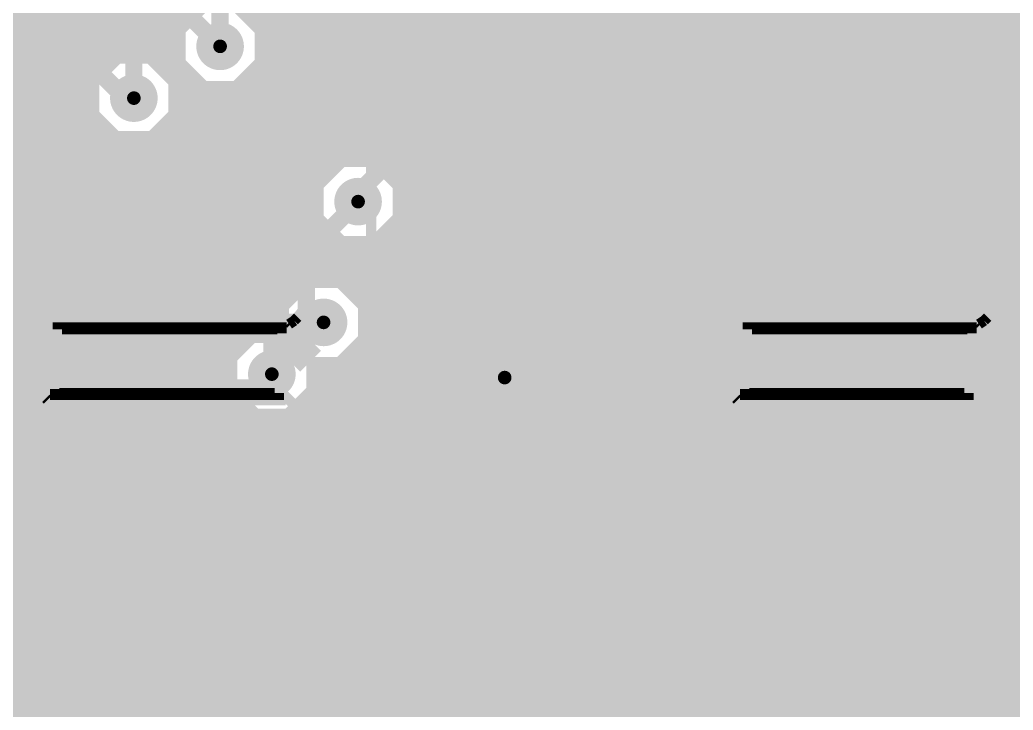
# Model space of a CAD drawing. Extents: x -5 to 208, y -5 to 206.
# Drawn here: x 115.29 to 129.92, y 139.96 to 150.12 of the extents above; entities that cross this region are included whole.
import ezdxf

# ---------------------------------------------------------------- set-up
doc = ezdxf.new("R2010")
doc.units = 0
doc.header["$MEASUREMENT"] = 0
doc.layers.get('0').update_dxf_attribs({"linetype": 'CONTINUOUS'})
for name, color, linetype in [('22-301-0_BOT', 7, 'CONTINUOUS'), ('22-301-0_DRD', 7, 'CONTINUOUS'), ('22-301-0_IN1', 1, 'CONTINUOUS'), ('22-301-0_IN2', 4, 'CONTINUOUS'), ('22-301-0_SMT', 5, 'CONTINUOUS'), ('22-301-0_SST', 10, 'CONTINUOUS'), ('22-301-0_TOP', 14, 'CONTINUOUS'), ('THRUHOLE_TAP', 11, 'CONTINUOUS')]:
    doc.layers.add(name, color=color, linetype=linetype)

# ---------------------------------------------------------------- blocks, each defined once
blk = doc.blocks.new('ROUND_66')
at = {"const_width": 0.35052}
blk.add_lwpolyline([(-0.17526, 0, 1), (0.17526, 0, 1)], format="xyb", close=True, dxfattribs=at)
blk = doc.blocks.new('ROUND_69')
at = {"const_width": 0.35052}
blk.add_lwpolyline([(-0.17526, 0, 1), (0.17526, 0, 1)], format="xyb", close=True, dxfattribs=at)
blk = doc.blocks.new('ROUND_70')
at = {"const_width": 0.35052}
blk.add_lwpolyline([(-0.17526, 0, 1), (0.17526, 0, 1)], format="xyb", close=True, dxfattribs=at)
blk = doc.blocks.new('RECTANGLE_4')
blk.add_solid([(0.63627, 0.51308), (0.63627, -0.51308), (-0.63627, 0.51308), (-0.63627, -0.51308)])
blk = doc.blocks.new('RECTANGLE_6')
blk.add_solid([(0.4826, 0.4064), (0.4826, -0.4064), (-0.4826, 0.4064), (-0.4826, -0.4064)])
blk = doc.blocks.new('RECTANGLE_19')
blk.add_solid([(1.3716, 1.0795), (1.3716, -1.0795), (-1.3716, 1.0795), (-1.3716, -1.0795)])
blk = doc.blocks.new('ROUND_74')
at = {"const_width": 0.10033}
blk.add_lwpolyline([(-0.050164, 0, 1), (0.050164, 0, 1)], format="xyb", close=True, dxfattribs=at)

msp = doc.modelspace()

# ---------------------------------------------------------------- linework, layer by layer
at = {"layer": '22-301-0_BOT', "const_width": 0.254}
for points in [[(118.491, 179.959), (118.491, 172.847), (117.348, 171.704), (117.348, 171.196), (117.856, 170.688), (117.856, 155.321), (118.237, 154.94), (118.237, 149.733)], [(119.761, 172.974), (119.507, 172.72), (119.507, 168.656), (119.253, 168.402), (119.253, 156.591), (119.38, 156.464), (119.38, 155.829), (118.999, 155.448), (118.999, 144.907)], [(116.967, 148.971), (116.967, 169.545), (116.586, 169.926)], [(121.031, 138.303), (121.031, 157.099), (120.777, 157.353), (120.777, 166.243), (121.666, 167.132), (121.666, 168.529), (120.904, 169.291)], [(120.904, 168.275), (121.031, 168.148), (121.031, 167.259), (120.269, 166.497), (120.269, 157.099), (120.523, 156.845), (120.523, 147.828), (120.269, 147.574), (120.269, 147.447)], [(120.015, 168.021), (120.015, 167.894), (119.761, 167.64), (119.761, 156.845), (119.888, 156.718), (119.888, 155.448), (119.507, 155.067), (119.507, 145.923), (119.761, 145.669)]]:
    msp.add_lwpolyline(points, dxfattribs=at)
at = {"layer": '22-301-0_DRD', "const_width": 0.254}
for points in [[(117.983, 150.368), (117.602, 149.987)], [(118.872, 149.987), (118.491, 150.368)], [(117.602, 149.987), (117.602, 149.479)], [(118.872, 149.479), (118.872, 149.987)], [(116.713, 149.606), (116.332, 149.225)], [(117.221, 149.606), (116.713, 149.606)], [(117.602, 149.225), (117.221, 149.606)], [(117.602, 149.479), (117.983, 149.098)], [(118.491, 149.098), (118.872, 149.479)], [(116.332, 149.225), (116.332, 148.717)], [(117.602, 148.717), (117.602, 149.225)], [(117.983, 149.098), (118.491, 149.098)], [(116.332, 148.717), (116.713, 148.336)], [(117.221, 148.336), (117.602, 148.717)], [(116.713, 148.336), (117.221, 148.336)], [(120.015, 148.082), (119.634, 147.701)], [(120.523, 148.082), (120.015, 148.082)], [(120.904, 147.701), (120.523, 148.082)], [(119.634, 147.701), (119.634, 147.193)], [(120.904, 147.193), (120.904, 147.701)], [(119.634, 147.193), (120.015, 146.812)], [(120.523, 146.812), (120.904, 147.193)], [(120.015, 146.812), (120.523, 146.812)], [(119.507, 146.304), (119.126, 145.923)], [(120.015, 146.304), (119.507, 146.304)], [(120.396, 145.923), (120.015, 146.304)], [(119.126, 145.923), (119.126, 145.415)], [(120.396, 145.415), (120.396, 145.923)], [(118.745, 145.542), (118.364, 145.161)], [(119.253, 145.542), (118.745, 145.542)], [(119.634, 145.161), (119.253, 145.542)], [(122.174, 145.4912), (121.793, 145.1102)], [(122.174, 145.4912), (121.793, 145.1102)], [(122.174, 145.4912), (121.793, 145.1102)], [(122.682, 145.4912), (122.174, 145.4912)], [(122.682, 145.4912), (122.174, 145.4912)], [(122.682, 145.4912), (122.174, 145.4912)], [(123.063, 145.1102), (122.682, 145.4912)], [(123.063, 145.1102), (122.682, 145.4912)], [(123.063, 145.1102), (122.682, 145.4912)], [(119.126, 145.415), (119.507, 145.034)], [(120.015, 145.034), (120.396, 145.415)], [(118.364, 145.161), (118.364, 144.653)], [(119.634, 144.653), (119.634, 145.161)], [(119.507, 145.034), (120.015, 145.034)], [(121.793, 145.1102), (121.793, 144.6022)], [(121.793, 145.1102), (121.793, 144.6022)], [(121.793, 145.1102), (121.793, 144.6022)], [(123.063, 144.6022), (123.063, 145.1102)], [(123.063, 144.6022), (123.063, 145.1102)], [(123.063, 144.6022), (123.063, 145.1102)], [(118.364, 144.653), (118.745, 144.272)], [(119.253, 144.272), (119.634, 144.653)], [(121.793, 144.6022), (122.174, 144.2212)], [(121.793, 144.6022), (122.174, 144.2212)], [(121.793, 144.6022), (122.174, 144.2212)], [(122.682, 144.2212), (123.063, 144.6022)], [(122.682, 144.2212), (123.063, 144.6022)], [(122.682, 144.2212), (123.063, 144.6022)], [(118.745, 144.272), (119.253, 144.272)], [(122.174, 144.2212), (122.682, 144.2212)], [(122.174, 144.2212), (122.682, 144.2212)], [(122.174, 144.2212), (122.682, 144.2212)]]:
    msp.add_lwpolyline(points, dxfattribs=at)
at = {"layer": '22-301-0_IN1', "const_width": 0.254}
for points in [[(117.1194, 166.37), (117.1194, 149.63394)], [(117.348, 166.37), (117.348, 149.53488)], [(117.5766, 166.37), (117.5766, 149.89302)], [(119.4054, 166.37), (119.4054, 146.24812)], [(119.634, 166.37), (119.634, 147.6883)], [(119.8626, 166.37), (119.8626, 147.99056)], [(120.0912, 166.37), (120.0912, 148.10232)], [(120.3198, 166.37), (120.3198, 148.12518)], [(120.5484, 166.37), (120.5484, 148.06676)], [(120.777, 166.37), (120.777, 147.89912)], [(122.3772, 166.37), (122.3772, 130.58648)], [(122.6058, 166.37), (122.6058, 130.62458)], [(122.8344, 166.37), (122.8344, 130.62204)], [(123.063, 166.37), (123.063, 130.5814)], [(123.2916, 166.37), (123.2916, 130.49504)], [(123.5202, 166.37), (123.5202, 130.3528)], [(123.7488, 166.37), (123.7488, 130.12928)], [(123.9774, 166.37), (123.9774, 129.70002)], [(124.206, 166.37), (124.206, 121.412)], [(124.4346, 166.37), (124.4346, 121.412)], [(124.6632, 166.37), (124.6632, 121.412)], [(124.8918, 166.37), (124.8918, 124.87656)], [(125.1204, 166.37), (125.1204, 125.4633)], [(125.349, 166.37), (125.349, 125.71222)], [(125.5776, 166.37), (125.5776, 125.8697)], [(125.8062, 166.37), (125.8062, 125.96622)], [(126.0348, 166.37), (126.0348, 126.01702)], [(126.2634, 166.37), (126.2634, 126.02718)], [(126.492, 166.37), (126.492, 125.99924)], [(126.7206, 166.37), (126.7206, 125.92812)], [(126.9492, 166.37), (126.9492, 125.80366)], [(127.1778, 166.37), (127.1778, 136.77392)], [(127.4064, 166.37), (127.4064, 136.91108)], [(127.635, 166.37), (127.635, 136.95172)], [(127.8636, 166.37), (127.8636, 136.91108)], [(128.0922, 166.37), (128.0922, 136.77392)], [(128.3208, 166.37), (128.3208, 121.412)], [(128.5494, 166.37), (128.5494, 129.94894)], [(128.778, 166.37), (128.778, 130.24866)], [(129.0066, 166.37), (129.0066, 130.42646)], [(129.2352, 166.37), (129.2352, 130.54076)], [(129.4638, 166.37), (129.4638, 130.60426)], [(129.6924, 166.37), (129.6924, 130.62712)], [(129.921, 166.37), (129.921, 130.61188)], [(122.1486, 159.84474), (122.1486, 130.5052)], [(121.0056, 159.72536), (121.0056, 138.98118)], [(121.2342, 159.53994), (121.2342, 138.9507)], [(121.4628, 159.47136), (121.4628, 138.82878)], [(121.6914, 159.48406), (121.6914, 138.46302)], [(121.92, 159.58312), (121.92, 130.36804)], [(119.1768, 155.69438), (119.1768, 146.01698)], [(118.7196, 155.4099), (118.7196, 150.21052)], [(118.9482, 155.48864), (118.9482, 145.58518)], [(116.8908, 154.67838), (116.8908, 149.64664)], [(116.6622, 154.1526), (116.6622, 149.57806)], [(116.4336, 153.90622), (116.4336, 149.39264)], [(115.2906, 153.62174), (115.2906, 130.56108)], [(115.9764, 153.6573), (115.9764, 130.60172)], [(116.205, 153.75382), (116.205, 130.53314)], [(115.5192, 153.5938), (115.5192, 130.61442)], [(115.7478, 153.60396), (115.7478, 130.62712)], [(117.75694, 150.2156), (96.81464, 150.2156)], [(204.47, 150.2156), (118.71452, 150.2156)], [(117.60708, 149.987), (92.52712, 149.987)], [(204.47, 149.987), (118.86692, 149.987)], [(117.55628, 149.7584), (92.69476, 149.7584)], [(204.47, 149.7584), (118.91518, 149.7584)], [(116.57838, 149.5298), (92.75318, 149.5298)], [(117.58676, 149.5298), (117.35308, 149.5298)], [(117.5766, 149.57044), (117.5766, 149.27072)], [(204.47, 149.5298), (118.8847, 149.5298)], [(116.37264, 149.3012), (92.73032, 149.3012)], [(117.71122, 149.3012), (117.56136, 149.3012)], [(118.7196, 149.25294), (118.7196, 145.52676)], [(204.47, 149.3012), (118.76278, 149.3012)], [(117.8052, 149.20722), (117.8052, 136.86536)], [(118.0338, 149.08276), (118.0338, 136.65708)], [(118.491, 149.10308), (118.491, 145.35912)], [(116.2939, 149.0726), (92.61856, 149.0726)], [(118.07444, 149.0726), (117.63756, 149.0726)], [(118.2624, 149.05228), (118.2624, 130.23088)], [(204.47, 149.0726), (118.39702, 149.0726)], [(116.29898, 148.844), (110.8583, 148.844)], [(204.47, 148.844), (117.63502, 148.844)], [(117.5766, 148.66874), (117.5766, 136.94156)], [(116.38788, 148.6154), (111.16056, 148.6154)], [(116.4336, 148.54936), (116.4336, 130.41376)], [(204.47, 148.6154), (117.54612, 148.6154)], [(116.61902, 148.3868), (111.27232, 148.3868)], [(116.6622, 148.36394), (116.6622, 130.22834)], [(204.47, 148.3868), (117.31498, 148.3868)], [(117.348, 148.40712), (117.348, 136.93902)], [(116.8908, 148.29536), (116.8908, 136.61898)], [(117.1194, 148.30806), (117.1194, 136.85012)], [(204.47, 148.1582), (111.29518, 148.1582)], [(119.78894, 147.9296), (111.23676, 147.9296)], [(204.47, 147.9296), (120.74652, 147.9296)], [(119.63908, 147.701), (111.06912, 147.701)], [(204.47, 147.701), (120.89892, 147.701)], [(119.58828, 147.4724), (80.65008, 147.4724)], [(204.47, 147.4724), (120.94718, 147.4724)], [(119.61876, 147.2438), (80.645, 147.2438)], [(119.634, 147.20316), (119.634, 146.33702)], [(204.47, 147.2438), (120.9167, 147.2438)], [(119.74322, 147.0152), (113.50498, 147.0152)], [(119.8626, 146.9009), (119.8626, 146.33956)], [(120.777, 146.99488), (120.777, 138.93292)], [(204.47, 147.0152), (120.79478, 147.0152)], [(120.10644, 146.7866), (113.73612, 146.7866)], [(120.0912, 146.78914), (120.0912, 146.26336)], [(120.3198, 146.76882), (120.3198, 146.05508)], [(204.47, 146.7866), (120.42902, 146.7866)], [(120.5484, 146.82724), (120.5484, 138.78052)], [(204.47, 146.558), (113.82502, 146.558)], [(119.59844, 146.3294), (113.82756, 146.3294)], [(204.47, 146.3294), (119.92102, 146.3294)], [(119.23522, 146.1008), (113.75136, 146.1008)], [(204.47, 146.1008), (120.28678, 146.1008)], [(119.11076, 145.8722), (113.54308, 145.8722)], [(204.47, 145.8722), (120.4087, 145.8722)], [(119.08028, 145.6436), (80.645, 145.6436)], [(204.47, 145.6436), (120.43918, 145.6436)], [(118.54688, 145.415), (80.645, 145.415)], [(120.3198, 145.28038), (120.3198, 130.03022)], [(204.47, 145.415), (120.39092, 145.415)], [(118.37924, 145.1864), (80.645, 145.1864)], [(204.47, 145.1864), (120.23852, 145.1864)], [(119.8626, 144.9959), (119.8626, 130.45694)], [(120.0912, 145.07464), (120.0912, 130.29438)], [(118.32082, 144.9578), (80.645, 144.9578)], [(204.47, 144.9578), (119.67718, 144.9578)], [(118.34114, 144.7292), (80.645, 144.7292)], [(204.47, 144.7292), (119.65432, 144.7292)], [(119.634, 144.66316), (119.634, 130.55854)], [(118.4529, 144.5006), (80.645, 144.5006)], [(118.491, 144.45488), (118.491, 130.4163)], [(204.47, 144.5006), (119.54256, 144.5006)], [(118.75516, 144.272), (80.645, 144.272)], [(118.7196, 144.28724), (118.7196, 130.53568)], [(204.47, 144.272), (119.2403, 144.272)], [(119.4054, 144.3609), (119.4054, 130.61442)], [(118.9482, 144.22882), (118.9482, 130.60172)], [(119.1768, 144.24914), (119.1768, 130.62712)], [(204.47, 144.0434), (80.645, 144.0434)], [(204.47, 143.8148), (80.645, 143.8148)], [(204.47, 143.5862), (80.645, 143.5862)], [(204.47, 143.3576), (80.645, 143.3576)], [(204.47, 143.129), (80.645, 143.129)], [(204.47, 142.9004), (80.645, 142.9004)], [(204.47, 142.6718), (80.645, 142.6718)], [(204.47, 142.4432), (80.645, 142.4432)], [(204.47, 142.2146), (80.645, 142.2146)], [(204.47, 141.986), (80.645, 141.986)], [(202.25512, 141.7574), (91.47302, 141.7574)], [(201.88428, 141.5288), (91.83878, 141.5288)], [(201.7141, 141.3002), (91.9607, 141.3002)], [(201.62774, 141.0716), (91.99118, 141.0716)], [(201.5998, 140.843), (91.94292, 140.843)], [(201.62774, 140.6144), (91.79052, 140.6144)], [(201.7141, 140.3858), (80.645, 140.3858)], [(201.88428, 140.1572), (80.645, 140.1572)], [(202.25512, 139.9286), (80.645, 139.9286)]]:
    msp.add_lwpolyline(points, dxfattribs=at)
for points in [[(118.237, 150.41372, 0.4142136), (117.55628, 149.733)], [(118.91772, 149.733, 0.4142136), (118.237, 150.41372)], [(117.55628, 149.733, 0.4142136), (118.237, 149.05228)], [(118.237, 149.05228, 0.4142136), (118.91772, 149.733)], [(116.967, 149.65172, 0.4142136), (116.28628, 148.971)], [(117.64772, 148.971, 0.4142136), (116.967, 149.65172)], [(116.28628, 148.971, 0.4142136), (116.967, 148.29028)], [(116.967, 148.29028, 0.4142136), (117.64772, 148.971)], [(120.269, 148.12772, 0.4142136), (119.58828, 147.447)], [(120.94972, 147.447, 0.4142136), (120.269, 148.12772)], [(119.58828, 147.447, 0.4142136), (120.269, 146.76628)], [(120.269, 146.76628, 0.4142136), (120.94972, 147.447)], [(119.761, 146.34972, 0.4142136), (119.08028, 145.669)], [(120.44172, 145.669, 0.4142136), (119.761, 146.34972)], [(118.999, 145.58772, 0.4142136), (118.31828, 144.907)], [(119.08536, 145.5801, 0.031912), (118.999, 145.58562)], [(119.08028, 145.669, 0.0327187), (119.08609, 145.5802)], [(119.761, 144.98828, 0.4142136), (120.44172, 145.669)], [(119.6721, 144.99336, 0.0327185), (119.761, 144.98754)], [(119.67972, 144.907, 0.0319114), (119.67419, 144.99363)], [(118.31828, 144.907, 0.4142136), (118.999, 144.22628)], [(118.999, 144.22628, 0.4142136), (119.67972, 144.907)]]:
    msp.add_lwpolyline(points, format="xyb", dxfattribs=at)
at = {"layer": '22-301-0_IN2', "const_width": 0.254}
for points in [[(122.3772, 164.2618), (122.3772, 130.58648)], [(122.6058, 164.2618), (122.6058, 130.62458)], [(122.8344, 164.2618), (122.8344, 130.62204)], [(123.063, 164.2618), (123.063, 130.5814)], [(123.2916, 164.2618), (123.2916, 130.49504)], [(123.5202, 164.2618), (123.5202, 130.3528)], [(123.7488, 164.2618), (123.7488, 130.12928)], [(123.9774, 164.2618), (123.9774, 129.70002)], [(124.206, 164.2618), (124.206, 121.539)], [(124.4346, 164.2618), (124.4346, 121.539)], [(124.6632, 164.2618), (124.6632, 121.539)], [(124.8918, 164.2618), (124.8918, 124.87656)], [(125.1204, 164.2618), (125.1204, 125.4633)], [(125.349, 164.2618), (125.349, 125.71222)], [(125.5776, 164.2618), (125.5776, 125.8697)], [(125.8062, 164.2618), (125.8062, 125.96622)], [(126.0348, 164.2618), (126.0348, 126.01702)], [(126.2634, 164.2618), (126.2634, 126.02718)], [(126.492, 164.2618), (126.492, 125.99924)], [(126.7206, 164.2618), (126.7206, 125.92812)], [(126.9492, 164.2618), (126.9492, 125.80366)], [(127.1778, 164.2618), (127.1778, 136.77392)], [(127.4064, 164.2618), (127.4064, 136.91108)], [(127.635, 164.2618), (127.635, 136.95172)], [(127.8636, 164.2618), (127.8636, 136.91108)], [(128.0922, 164.2618), (128.0922, 136.77392)], [(128.3208, 164.2618), (128.3208, 121.539)], [(128.5494, 164.2618), (128.5494, 129.94894)], [(128.778, 164.2618), (128.778, 130.24866)], [(129.0066, 164.2618), (129.0066, 130.42646)], [(129.2352, 164.2618), (129.2352, 130.54076)], [(129.4638, 164.2618), (129.4638, 130.60426)], [(129.6924, 164.2618), (129.6924, 130.62712)], [(129.921, 164.2618), (129.921, 130.61188)], [(122.1486, 159.84474), (122.1486, 130.5052)], [(121.6914, 159.48406), (121.6914, 138.46302)], [(121.92, 159.58312), (121.92, 130.36804)], [(121.4628, 159.4231), (121.4628, 138.82878)], [(119.4054, 159.1818), (119.4054, 147.22856)], [(119.634, 159.1818), (119.634, 147.6883)], [(119.8626, 159.1818), (119.8626, 147.99056)], [(120.0912, 159.1818), (120.0912, 148.10232)], [(120.3198, 159.1818), (120.3198, 148.12518)], [(120.5484, 159.1818), (120.5484, 148.06676)], [(120.777, 159.1818), (120.777, 147.89912)], [(121.0056, 159.1818), (121.0056, 138.98118)], [(121.2342, 159.23006), (121.2342, 138.9507)], [(119.1768, 155.69438), (119.1768, 146.99996)], [(118.7196, 155.4099), (118.7196, 150.21052)], [(118.9482, 155.48864), (118.9482, 146.77136)], [(118.237, 149.733), (117.729, 150.241), (98.425, 150.241), (96.901, 148.717), (91.313, 148.717), (91.059, 148.971), (64.897, 148.971), (64.643, 148.717)], [(204.47, 150.0378), (118.84406, 150.0378)], [(204.47, 149.8092), (118.91264, 149.8092)], [(67.183, 148.209), (67.437, 148.463), (90.551, 148.463), (90.805, 148.209), (98.806, 148.209), (100.33, 149.733), (116.078, 149.733), (116.84, 148.971), (116.967, 148.971)], [(116.67236, 149.7838), (116.82222, 149.63394)], [(117.5385, 149.7838), (116.67236, 149.7838)], [(116.8908, 149.7838), (116.8908, 149.64664)], [(117.1194, 149.7838), (117.1194, 149.63394)], [(117.348, 149.7838), (117.348, 149.53488)], [(117.55628, 149.76602), (117.55548, 149.733)], [(117.57406, 149.5806), (117.26672, 149.5806)], [(117.5766, 149.57044), (117.5766, 149.27072)], [(204.47, 149.5806), (118.89994, 149.5806)], [(115.8875, 149.2758), (100.51796, 149.2758)], [(115.2906, 149.2758), (115.2906, 146.1262)], [(115.5192, 149.2758), (115.5192, 146.1262)], [(115.7478, 149.2758), (115.7478, 146.1262)], [(115.8875, 149.2758), (116.2939, 148.8694)], [(117.67312, 149.352), (117.53088, 149.352)], [(118.7196, 149.25294), (118.7196, 146.6342)], [(204.47, 149.352), (118.80088, 149.352)], [(116.0399, 149.1234), (100.36556, 149.1234)], [(115.9764, 149.1869), (115.9764, 146.1262)], [(117.93474, 149.1234), (117.62994, 149.1234)], [(117.8052, 149.20722), (117.8052, 146.26336)], [(118.0338, 149.08276), (118.0338, 146.49196)], [(118.491, 149.10308), (118.491, 146.6342)], [(204.47, 149.1234), (118.53672, 149.1234)], [(116.205, 148.9583), (116.205, 146.1262)], [(118.2624, 149.05228), (118.2624, 146.6215)], [(116.2685, 148.8948), (100.13696, 148.8948)], [(204.47, 148.8948), (117.64264, 148.8948)], [(116.35994, 148.6662), (111.11992, 148.6662)], [(204.47, 148.6662), (117.57406, 148.6662)], [(117.5766, 148.66874), (117.5766, 146.1262)], [(116.4336, 148.54936), (116.4336, 146.1262)], [(116.54536, 148.4376), (111.25708, 148.4376)], [(116.6622, 148.36394), (116.6622, 146.1262)], [(117.348, 148.40712), (117.348, 146.1262)], [(204.47, 148.4376), (117.38864, 148.4376)], [(204.47, 148.209), (111.29772, 148.209)], [(116.8908, 148.29536), (116.8908, 146.1262)], [(117.1194, 148.30806), (117.1194, 146.1262)], [(119.84736, 147.9804), (111.25708, 147.9804)], [(204.47, 147.9804), (120.69064, 147.9804)], [(119.66194, 147.7518), (111.11992, 147.7518)], [(204.47, 147.7518), (120.87606, 147.7518)], [(119.59336, 147.5232), (110.57636, 147.5232)], [(204.47, 147.5232), (120.94464, 147.5232)], [(120.269, 147.447), (118.999, 146.177), (118.364, 146.177), (117.856, 145.669), (112.903, 145.669), (112.395, 146.177), (74.295, 146.177)], [(119.58828, 147.41398), (118.8085, 146.6342)], [(119.58828, 147.447), (119.58908, 147.41402)], [(119.4689, 147.2946), (110.31728, 147.2946)], [(204.47, 147.2946), (120.93194, 147.2946)], [(119.2403, 147.066), (113.3983, 147.066)], [(204.47, 147.066), (120.83288, 147.066)], [(120.777, 146.99488), (120.777, 139.20216)], [(119.0117, 146.8374), (113.70056, 146.8374)], [(120.23598, 146.76628), (119.81434, 146.34718)], [(120.23598, 146.76628), (120.269, 146.76548)], [(120.3198, 146.76882), (120.3198, 146.05508)], [(120.5484, 146.82724), (120.5484, 139.43076)], [(204.47, 146.8374), (120.56872, 146.8374)], [(118.21414, 146.6088), (113.81232, 146.6088)], [(118.8085, 146.6342), (118.364, 146.6342)], [(204.47, 146.6088), (120.07596, 146.6088)], [(120.0912, 146.6215), (120.0912, 146.26336)], [(118.04142, 146.49958), (117.6655, 146.1262)], [(117.9195, 146.3802), (113.83518, 146.3802)], [(204.47, 146.3802), (119.84736, 146.3802)], [(119.8626, 146.3929), (119.8626, 146.33956)], [(117.6909, 146.1516), (113.77676, 146.1516)], [(204.47, 146.1516), (120.23852, 146.1516)], [(117.6655, 146.1262), (113.76406, 146.1262)], [(204.47, 145.923), (120.39092, 145.923)], [(119.761, 145.669), (118.745, 145.669), (118.237, 145.161), (112.649, 145.161), (112.395, 145.415), (66.04, 145.415), (65.913, 145.542), (65.913, 145.669)], [(204.47, 145.6944), (120.43918, 145.6944)], [(204.47, 145.4658), (120.4087, 145.4658)], [(120.3198, 145.28038), (120.3198, 139.65936)], [(204.47, 145.2372), (120.28678, 145.2372)], [(119.8626, 144.9959), (119.8626, 140.11656)], [(204.47, 145.0086), (119.92102, 145.0086)], [(120.0912, 145.07464), (120.0912, 139.88796)], [(118.999, 144.907), (118.745, 144.653), (112.395, 144.653), (112.141, 144.907), (61.214, 144.907), (61.087, 144.78)], [(204.47, 144.78), (119.66702, 144.78)], [(204.47, 144.5514), (119.57812, 144.5514)], [(119.634, 144.66316), (119.634, 140.26642)], [(204.47, 144.3228), (119.34698, 144.3228)], [(119.4054, 144.3609), (119.4054, 140.2842)], [(118.745, 144.1958), (112.395, 144.1958)], [(115.2906, 144.1958), (115.2906, 140.2842)], [(115.5192, 144.1958), (115.5192, 140.2842)], [(115.7478, 144.1958), (115.7478, 140.2842)], [(115.9764, 144.1958), (115.9764, 140.2842)], [(116.205, 144.1958), (116.205, 140.2842)], [(116.4336, 144.1958), (116.4336, 140.2842)], [(116.6622, 144.1958), (116.6622, 140.2842)], [(116.8908, 144.1958), (116.8908, 140.2842)], [(117.1194, 144.1958), (117.1194, 140.2842)], [(117.348, 144.1958), (117.348, 140.2842)], [(117.5766, 144.1958), (117.5766, 140.2842)], [(117.8052, 144.1958), (117.8052, 140.2842)], [(118.0338, 144.1958), (118.0338, 140.2842)], [(118.2624, 144.1958), (118.2624, 140.2842)], [(118.491, 144.1958), (118.491, 140.2842)], [(118.7196, 144.1958), (118.7196, 140.2842)], [(118.9482, 144.22882), (118.9482, 140.2842)], [(119.1768, 144.24914), (119.1768, 140.2842)], [(204.47, 144.0942), (80.645, 144.0942)], [(204.47, 143.8656), (80.645, 143.8656)], [(204.47, 143.637), (80.645, 143.637)], [(204.47, 143.4084), (80.645, 143.4084)], [(204.47, 143.1798), (80.645, 143.1798)], [(204.47, 142.9512), (80.645, 142.9512)], [(204.47, 142.7226), (80.645, 142.7226)], [(204.47, 142.494), (80.645, 142.494)], [(204.47, 142.2654), (80.645, 142.2654)], [(204.47, 142.0368), (80.645, 142.0368)], [(204.47, 141.8082), (80.645, 141.8082)], [(204.47, 141.5796), (91.79052, 141.5796)], [(202.11288, 141.351), (91.94292, 141.351)], [(201.94524, 141.1224), (91.99118, 141.1224)], [(201.88682, 140.8938), (91.9607, 140.8938)], [(201.90714, 140.6652), (91.83878, 140.6652)], [(202.0189, 140.4366), (91.47302, 140.4366)], [(119.507, 140.2842), (93.472, 140.2842)], [(202.32116, 140.208), (119.75846, 140.208)], [(119.83466, 140.14704), (120.99798, 138.98118)], [(204.47, 139.9794), (119.99976, 139.9794)]]:
    msp.add_lwpolyline(points, dxfattribs=at)
for points in [[(118.91772, 149.733, 0.4142136), (118.237, 150.41372)], [(117.55628, 149.733, 0.4142136), (118.237, 149.05228)], [(118.237, 149.05228, 0.4142136), (118.91772, 149.733)], [(116.967, 149.65172, 0.0538063), (116.82176, 149.63605)], [(117.64772, 148.971, 0.4142136), (116.967, 149.65172)], [(116.967, 148.29028, 0.4142136), (117.64772, 148.971)], [(116.2939, 148.8694, 0.3709849), (116.967, 148.29028)], [(120.269, 148.12772, 0.4142136), (119.58828, 147.447)], [(120.94972, 147.447, 0.4142136), (120.269, 148.12772)], [(120.269, 146.76628, 0.4142136), (120.94972, 147.447)], [(118.364, 146.6342, 0.1989132), (118.04071, 146.50029)], [(120.44172, 145.669, 0.3914069), (119.81434, 146.34718)], [(119.761, 144.98828, 0.4142136), (120.44172, 145.669)], [(119.6721, 144.99336, 0.0327185), (119.761, 144.98754)], [(119.67972, 144.907, 0.0319114), (119.67419, 144.99363)], [(118.999, 144.22628, 0.4142136), (119.67972, 144.907)], [(118.745, 144.1958, 0.1000969), (118.92265, 144.23172)], [(118.745, 144.1958, 0.1000969), (118.92265, 144.23172)], [(118.9228, 144.23136, 0.0280842), (118.999, 144.22708)], [(119.82958, 140.14958, 0.1989124), (119.507, 140.2832)]]:
    msp.add_lwpolyline(points, format="xyb", dxfattribs=at)
at = {"layer": '22-301-0_SST', "const_width": 0.1524}
for points in [[(119.47144, 147.03044), (119.47398, 151.384), (119.47398, 153.0223), (115.47602, 153.0223), (115.4684, 145.8976), (115.9256, 145.4404), (119.126, 145.4404), (119.4816, 145.8722), (119.47144, 147.03044)], [(129.63144, 147.03044), (129.63398, 151.384), (129.63398, 153.0223), (125.63602, 153.0223), (125.6284, 145.8976), (126.0856, 145.4404), (129.286, 145.4404), (129.6416, 145.8722), (129.63144, 147.03044)], [(121.92, 149.352), (120.65, 149.352), (120.396, 149.606), (120.396, 152.908), (122.174, 152.908), (122.174, 149.606), (121.92, 149.352)], [(125.095, 149.352), (123.825, 149.352), (123.571, 149.606), (123.571, 152.908), (125.349, 152.908), (125.349, 149.606), (125.095, 149.352)], [(122.36196, 150.14702), (122.53214, 150.2664), (122.69978, 150.32482), (123.04014, 150.32482), (123.20778, 150.2664), (123.37796, 150.14702), (123.37796, 150.03018), (123.20778, 149.9108), (123.04014, 149.85238), (122.69978, 149.85238), (122.53214, 149.9108), (122.36196, 150.03018), (122.36196, 150.14702)], [(119.66448, 149.87778), (119.52224, 149.77872), (119.52224, 149.58314), (119.66448, 149.48408), (119.80418, 149.48408), (120.08612, 149.6822), (120.3706, 149.48408), (120.3706, 149.87778)], [(120.4595, 148.7805), (120.4595, 145.8595), (122.0978, 145.8595), (122.0978, 148.7805), (120.4595, 148.7805)], [(123.6345, 148.7805), (123.6345, 145.8595), (125.2728, 145.8595), (125.2728, 148.7805), (123.6345, 148.7805)], [(119.4308, 148.4122), (115.4938, 148.4122)], [(129.5908, 148.4122), (125.6538, 148.4122)], [(122.3264, 147.84832), (122.3264, 148.26234), (123.3424, 148.26234)], [(122.3264, 147.12696), (122.3264, 147.36572)], [(122.3264, 147.24634), (123.3424, 147.24634), (123.17476, 147.36572)], [(122.3264, 146.40814), (122.3264, 146.64436)], [(122.3264, 146.52752), (123.3424, 146.52752), (123.17476, 146.64436)], [(119.27586, 146.26336), (119.0244, 146.26336)], [(119.1006, 146.31924), (119.1006, 146.03222)], [(119.23776, 146.30146), (119.23776, 146.05)], [(129.43586, 146.26336), (129.1844, 146.26336)], [(129.2606, 146.31924), (129.2606, 146.03222)], [(129.39776, 146.30146), (129.39776, 146.05)], [(119.29364, 146.1262), (119.00662, 146.1262)], [(129.45364, 146.1262), (129.16662, 146.1262)], [(119.253, 145.669), (115.7478, 145.669), (115.9256, 145.4912)], [(115.8494, 145.669), (115.8494, 145.5674)], [(115.98656, 145.669), (115.98656, 145.4912)], [(116.12372, 145.669), (116.12372, 145.4912)], [(116.26088, 145.669), (116.26088, 145.4912)], [(116.39804, 145.669), (116.39804, 145.4912)], [(116.5352, 145.669), (116.5352, 145.4912)], [(116.67236, 145.669), (116.67236, 145.4912)], [(116.80952, 145.669), (116.80952, 145.4912)], [(116.94668, 145.669), (116.94668, 145.4912)], [(117.08384, 145.669), (117.08384, 145.4912)], [(117.221, 145.669), (117.221, 145.4912)], [(117.35816, 145.669), (117.35816, 145.4912)], [(117.49532, 145.669), (117.49532, 145.4912)], [(117.63248, 145.669), (117.63248, 145.4912)], [(117.76964, 145.669), (117.76964, 145.4912)], [(117.9068, 145.669), (117.9068, 145.4912)], [(118.04396, 145.669), (118.04396, 145.4912)], [(118.18112, 145.669), (118.18112, 145.4912)], [(118.31828, 145.669), (118.31828, 145.4912)], [(118.45544, 145.669), (118.45544, 145.4912)], [(118.5926, 145.669), (118.5926, 145.4912)], [(118.72976, 145.669), (118.72976, 145.4912)], [(118.86692, 145.669), (118.86692, 145.4912)], [(119.00408, 145.669), (119.00408, 145.4912)], [(119.253, 145.6436), (119.126, 145.4912)], [(119.14124, 145.669), (119.14124, 145.50898)], [(119.3292, 145.6944), (119.253, 145.6436)], [(119.253, 145.669), (119.2784, 145.6436)], [(119.38, 145.7452), (119.2784, 145.6436)], [(119.38, 145.7452), (119.3292, 145.6944)], [(129.413, 145.669), (125.9078, 145.669), (126.0856, 145.4912)], [(126.0094, 145.669), (126.0094, 145.5674)], [(126.14656, 145.669), (126.14656, 145.4912)], [(126.28372, 145.669), (126.28372, 145.4912)], [(126.42088, 145.669), (126.42088, 145.4912)], [(126.55804, 145.669), (126.55804, 145.4912)], [(126.6952, 145.669), (126.6952, 145.4912)], [(126.83236, 145.669), (126.83236, 145.4912)], [(126.96952, 145.669), (126.96952, 145.4912)], [(127.10668, 145.669), (127.10668, 145.4912)], [(127.24384, 145.669), (127.24384, 145.4912)], [(127.381, 145.669), (127.381, 145.4912)], [(127.51816, 145.669), (127.51816, 145.4912)], [(127.65532, 145.669), (127.65532, 145.4912)], [(127.79248, 145.669), (127.79248, 145.4912)], [(127.92964, 145.669), (127.92964, 145.4912)], [(128.0668, 145.669), (128.0668, 145.4912)], [(128.20396, 145.669), (128.20396, 145.4912)], [(128.34112, 145.669), (128.34112, 145.4912)], [(128.47828, 145.669), (128.47828, 145.4912)], [(128.61544, 145.669), (128.61544, 145.4912)], [(128.7526, 145.669), (128.7526, 145.4912)], [(128.88976, 145.669), (128.88976, 145.4912)], [(129.02692, 145.669), (129.02692, 145.4912)], [(129.16408, 145.669), (129.16408, 145.4912)], [(129.413, 145.6436), (129.286, 145.4912)], [(129.30124, 145.669), (129.30124, 145.50898)], [(129.4892, 145.6944), (129.413, 145.6436)], [(129.413, 145.669), (129.4384, 145.6436)], [(129.54, 145.7452), (129.4384, 145.6436)], [(129.54, 145.7452), (129.4892, 145.6944)], [(119.20982, 145.5928), (115.824, 145.5928)], [(119.126, 145.4912), (115.9256, 145.4912)], [(122.1105, 142.6845), (122.1105, 145.6055), (120.4722, 145.6055), (120.4722, 142.6845), (122.1105, 142.6845)], [(122.7074, 145.18132), (122.7074, 145.59534), (123.7234, 145.59534)], [(129.36982, 145.5928), (125.984, 145.5928)], [(129.286, 145.4912), (126.0856, 145.4912)], [(125.18136, 144.89938), (125.18136, 145.37182)], [(124.16536, 145.1356), (125.18136, 145.1356)], [(115.47856, 143.16456), (115.47602, 138.811), (115.47602, 137.1727), (119.47398, 137.1727), (119.4816, 144.2974), (119.0244, 144.7546), (115.824, 144.7546), (115.4684, 144.3228), (115.47856, 143.16456)], [(125.63856, 143.16456), (125.63602, 138.811), (125.63602, 137.1727), (129.63398, 137.1727), (129.6416, 144.2974), (129.1844, 144.7546), (125.984, 144.7546), (125.6284, 144.3228), (125.63856, 143.16456)], [(119.0244, 144.7038), (115.824, 144.7038), (115.697, 144.5514), (115.6208, 144.5006), (115.57, 144.4498)], [(115.80876, 144.68602), (115.80876, 144.526)], [(119.03964, 144.68856), (115.8113, 144.68856)], [(115.94592, 144.7038), (115.94592, 144.526)], [(116.08308, 144.7038), (116.08308, 144.526)], [(116.22024, 144.7038), (116.22024, 144.526)], [(116.3574, 144.7038), (116.3574, 144.526)], [(116.49456, 144.7038), (116.49456, 144.526)], [(116.63172, 144.7038), (116.63172, 144.526)], [(116.76888, 144.7038), (116.76888, 144.526)], [(116.90604, 144.7038), (116.90604, 144.526)], [(117.0432, 144.7038), (117.0432, 144.526)], [(117.18036, 144.7038), (117.18036, 144.526)], [(117.31752, 144.7038), (117.31752, 144.526)], [(117.45468, 144.7038), (117.45468, 144.526)], [(117.59184, 144.7038), (117.59184, 144.526)], [(117.729, 144.7038), (117.729, 144.526)], [(117.86616, 144.7038), (117.86616, 144.526)], [(118.00332, 144.7038), (118.00332, 144.526)], [(118.14048, 144.7038), (118.14048, 144.526)], [(118.27764, 144.7038), (118.27764, 144.526)], [(118.4148, 144.7038), (118.4148, 144.526)], [(118.55196, 144.7038), (118.55196, 144.526)], [(118.68912, 144.7038), (118.68912, 144.526)], [(118.82628, 144.7038), (118.82628, 144.526)], [(118.96344, 144.7038), (118.96344, 144.526)], [(119.0244, 144.7038), (119.2022, 144.526)], [(119.1006, 144.6276), (119.1006, 144.526)], [(122.7074, 144.45996), (122.7074, 144.69872)], [(122.7074, 144.57934), (123.7234, 144.57934), (123.55576, 144.69872)], [(129.1844, 144.7038), (125.984, 144.7038), (125.857, 144.5514), (125.7808, 144.5006), (125.73, 144.4498)], [(125.96876, 144.68602), (125.96876, 144.526)], [(129.19964, 144.68856), (125.9713, 144.68856)], [(126.10592, 144.7038), (126.10592, 144.526)], [(126.24308, 144.7038), (126.24308, 144.526)], [(126.38024, 144.7038), (126.38024, 144.526)], [(126.5174, 144.7038), (126.5174, 144.526)], [(126.65456, 144.7038), (126.65456, 144.526)], [(126.79172, 144.7038), (126.79172, 144.526)], [(126.92888, 144.7038), (126.92888, 144.526)], [(127.06604, 144.7038), (127.06604, 144.526)], [(127.2032, 144.7038), (127.2032, 144.526)], [(127.34036, 144.7038), (127.34036, 144.526)], [(127.47752, 144.7038), (127.47752, 144.526)], [(127.61468, 144.7038), (127.61468, 144.526)], [(127.75184, 144.7038), (127.75184, 144.526)], [(127.889, 144.7038), (127.889, 144.526)], [(128.02616, 144.7038), (128.02616, 144.526)], [(128.16332, 144.7038), (128.16332, 144.526)], [(128.30048, 144.7038), (128.30048, 144.526)], [(128.43764, 144.7038), (128.43764, 144.526)], [(128.5748, 144.7038), (128.5748, 144.526)], [(128.71196, 144.7038), (128.71196, 144.526)], [(128.84912, 144.7038), (128.84912, 144.526)], [(128.98628, 144.7038), (128.98628, 144.526)], [(129.12344, 144.7038), (129.12344, 144.526)], [(129.1844, 144.7038), (129.3622, 144.526)], [(129.2606, 144.6276), (129.2606, 144.526)], [(115.6716, 144.5514), (115.57, 144.4498)], [(115.6716, 144.5514), (115.697, 144.526)], [(119.1768, 144.5514), (115.697, 144.5514)], [(119.2022, 144.526), (115.697, 144.526)], [(125.18136, 144.06118), (124.84354, 144.06118), (124.16536, 144.2974), (124.84354, 144.53362), (125.18136, 144.53362)], [(125.8316, 144.5514), (125.73, 144.4498)], [(125.8316, 144.5514), (125.857, 144.526)], [(129.3368, 144.5514), (125.857, 144.5514)], [(129.3622, 144.526), (125.857, 144.526)], [(115.7478, 144.16024), (115.7478, 143.87322)], [(125.9078, 144.16024), (125.9078, 143.87322)], [(115.92306, 144.10436), (115.6716, 144.10436)], [(115.88496, 144.14246), (115.88496, 143.891)], [(123.04776, 143.62176), (123.04776, 144.09674), (123.7234, 143.86052), (123.7234, 143.74114), (122.7074, 143.74114)], [(126.08306, 144.10436), (125.8316, 144.10436)], [(126.04496, 144.14246), (126.04496, 143.891)], [(115.94084, 143.9672), (115.65382, 143.9672)], [(126.10084, 143.9672), (125.81382, 143.9672)], [(125.01118, 143.22298), (125.18136, 143.2814), (125.18136, 143.637), (125.01118, 143.69542), (124.84354, 143.69542), (124.67336, 143.637), (124.67336, 143.2814), (124.50318, 143.22298), (124.33554, 143.22298), (124.16536, 143.2814), (124.16536, 143.637), (124.33554, 143.69542)], [(124.50318, 142.38478), (124.50318, 142.85722), (125.18136, 142.621), (125.18136, 142.50162), (124.16536, 142.50162)], [(120.87606, 141.7193), (120.70842, 141.78026), (120.70842, 142.13586), (120.87606, 142.19428), (121.55424, 142.19428), (121.72442, 142.13586), (121.72442, 141.78026), (121.55424, 141.7193)], [(124.67336, 141.605), (124.84354, 141.54658), (125.01118, 141.54658), (125.18136, 141.605), (125.18136, 141.9606), (125.01118, 142.01902), (124.84354, 142.01902), (124.67336, 141.9606), (124.67336, 141.605), (124.50318, 141.54658), (124.33554, 141.54658), (124.16536, 141.605), (124.16536, 141.9606), (124.33554, 142.01902), (124.50318, 142.01902), (124.67336, 141.9606)], [(115.5192, 141.7828), (119.4562, 141.7828)], [(125.6792, 141.7828), (129.6162, 141.7828)], [(121.04624, 140.8811), (121.04624, 141.35608), (121.72442, 141.11986), (121.72442, 141.00048), (120.70842, 141.00048)], [(125.09246, 140.41882), (125.09246, 140.8938)], [(124.07646, 140.65504), (125.09246, 140.65504)], [(121.04624, 140.0429), (121.04624, 140.51788), (121.72442, 140.28166), (121.72442, 140.16228), (120.70842, 140.16228)], [(125.09246, 139.58062), (124.75464, 139.58062), (124.07646, 139.81684), (124.75464, 140.0556), (125.09246, 140.0556)]]:
    msp.add_lwpolyline(points, dxfattribs=at)
for points in [[(119.1514, 146.3294, 0.4142136), (118.999, 146.177)], [(119.3038, 146.177, 0.4142136), (119.1514, 146.3294)], [(129.3114, 146.3294, 0.4142136), (129.159, 146.177)], [(129.4638, 146.177, 0.4142136), (129.3114, 146.3294)], [(118.999, 146.177, 0.4142136), (119.1514, 146.0246)], [(119.1514, 146.0246, 0.4142136), (119.3038, 146.177)], [(129.159, 146.177, 0.4142136), (129.3114, 146.0246)], [(129.3114, 146.0246, 0.4142136), (129.4638, 146.177)], [(115.7986, 144.1704, 0.4142136), (115.6462, 144.018)], [(115.951, 144.018, 0.4142136), (115.7986, 144.1704)], [(125.9586, 144.1704, 0.4142136), (125.8062, 144.018)], [(126.111, 144.018, 0.4142136), (125.9586, 144.1704)], [(115.6462, 144.018, 0.4142136), (115.7986, 143.8656)], [(115.7986, 143.8656, 0.4142136), (115.951, 144.018)], [(125.8062, 144.018, 0.4142136), (125.9586, 143.8656)], [(125.9586, 143.8656, 0.4142136), (126.111, 144.018)]]:
    msp.add_lwpolyline(points, format="xyb", dxfattribs=at)
at = {"layer": '22-301-0_TOP'}
for points, const_width in [([(121.285, 150.114), (122.936, 151.765), (122.936, 153.924), (123.5456, 154.5336), (123.825, 154.5336)], 0.635), ([(128.905, 154.5336), (127.4826, 154.5336), (125.73, 152.781), (125.73, 151.257), (124.587, 150.114), (124.46, 150.114)], 0.635), ([(121.285, 150.114), (121.285, 148.0312)], 0.635), ([(124.46, 150.114), (124.46, 148.0312)], 0.635), ([(117.475, 147.0152), (117.475, 145.9738), (114.3, 145.9738)], 0.635), ([(121.285, 146.6088), (121.158, 146.6088), (121.1072, 146.558), (117.9322, 146.558), (117.475, 147.0152)], 0.635), ([(127.635, 147.0152), (127.2286, 146.6088), (124.46, 146.6088)], 0.635), ([(127.635, 147.0152), (127.635, 143.4338), (127.635, 143.1798)], 0.635), ([(117.475, 143.1798), (117.5512, 143.1798), (117.475, 143.256), (117.475, 145.9738), (114.3, 145.9738)], 0.635), ([(122.428, 144.8562), (121.285, 144.8562), (122.428, 144.8562)], 0.635), ([(122.428, 144.8562), (121.285, 144.8562)], 0.635), ([(121.285, 143.4338), (127.635, 143.4338), (127.635, 143.1798)], 0.635), ([(127.635, 143.1798), (127.4318, 143.383), (124.587, 143.383), (124.46, 143.256), (124.46, 126.44882), (122.70994, 124.7013)], 0.635), ([(127.635, 143.1798), (127.635, 143.4338)], 0.635), ([(127.635, 143.4338), (127.8128, 143.4338), (127.8128, 143.3576), (127.635, 143.1798)], 0.254), ([(122.70994, 129.2987), (122.70994, 138.02106), (117.5512, 143.1798), (117.475, 143.1798)], 0.635), ([(132.08, 143.1798), (132.0038, 143.1798), (129.794, 140.97), (129.794, 133.604), (128.016, 131.826), (128.016, 126.50724), (126.21006, 124.7013)], 0.635)]:
    msp.add_lwpolyline(points, dxfattribs=dict(at, const_width=const_width))

# ---------------------------------------------------------------- block references
at = {"layer": '22-301-0_BOT'}
for name, p in [('ROUND_66', (118.237, 149.733)), ('ROUND_66', (116.967, 148.971)), ('ROUND_66', (120.269, 147.447)), ('ROUND_66', (119.761, 145.669)), ('ROUND_66', (118.999, 144.907)), ('ROUND_69', (122.428, 144.8562))]:
    msp.add_blockref(name, p, dxfattribs=at)
at = {"layer": '22-301-0_IN1'}
for name, p in [('ROUND_70', (118.237, 149.733)), ('ROUND_66', (116.967, 148.971)), ('ROUND_66', (120.269, 147.447)), ('ROUND_69', (119.761, 145.669)), ('ROUND_69', (118.999, 144.907)), ('ROUND_69', (122.428, 144.8562))]:
    msp.add_blockref(name, p, dxfattribs=at)
at = {"layer": '22-301-0_IN2'}
for name, p in [('ROUND_66', (118.237, 149.733)), ('ROUND_66', (116.967, 148.971)), ('ROUND_66', (120.269, 147.447)), ('ROUND_66', (119.761, 145.669)), ('ROUND_66', (118.999, 144.907)), ('ROUND_69', (122.428, 144.8562))]:
    msp.add_blockref(name, p, dxfattribs=at)
at = {"layer": '22-301-0_SMT'}
for name, p in [('RECTANGLE_4', (121.285, 150.114)), ('RECTANGLE_4', (124.46, 150.114)), ('RECTANGLE_6', (121.285, 148.0312)), ('RECTANGLE_6', (124.46, 148.0312)), ('RECTANGLE_19', (117.475, 147.0152)), ('RECTANGLE_19', (127.635, 147.0152)), ('RECTANGLE_6', (121.285, 146.6088)), ('RECTANGLE_6', (124.46, 146.6088)), ('RECTANGLE_6', (121.285, 144.8562)), ('RECTANGLE_19', (117.475, 143.1798)), ('RECTANGLE_19', (127.635, 143.1798)), ('RECTANGLE_6', (121.285, 143.4338))]:
    msp.add_blockref(name, p, dxfattribs=at)
at = {"layer": '22-301-0_TOP'}
for name, p in [('RECTANGLE_4', (121.285, 150.114)), ('RECTANGLE_4', (124.46, 150.114)), ('ROUND_66', (118.237, 149.733)), ('ROUND_66', (116.967, 148.971)), ('RECTANGLE_6', (121.285, 148.0312)), ('RECTANGLE_6', (124.46, 148.0312)), ('RECTANGLE_19', (117.475, 147.0152)), ('RECTANGLE_19', (127.635, 147.0152)), ('ROUND_66', (120.269, 147.447)), ('RECTANGLE_6', (121.285, 146.6088)), ('RECTANGLE_6', (124.46, 146.6088)), ('ROUND_66', (119.761, 145.669)), ('ROUND_66', (118.999, 144.907)), ('RECTANGLE_6', (121.285, 144.8562)), ('ROUND_66', (122.428, 144.8562)), ('RECTANGLE_19', (117.475, 143.1798)), ('RECTANGLE_19', (127.635, 143.1798)), ('RECTANGLE_6', (121.285, 143.4338))]:
    msp.add_blockref(name, p, dxfattribs=at)
at = {"layer": 'THRUHOLE_TAP'}
for p in [(118.237, 149.733), (116.967, 148.971), (120.269, 147.447), (119.761, 145.669), (118.999, 144.907), (122.428, 144.8562)]:
    msp.add_blockref('ROUND_74', p, dxfattribs=at)

doc.saveas('drawing.dxf')
